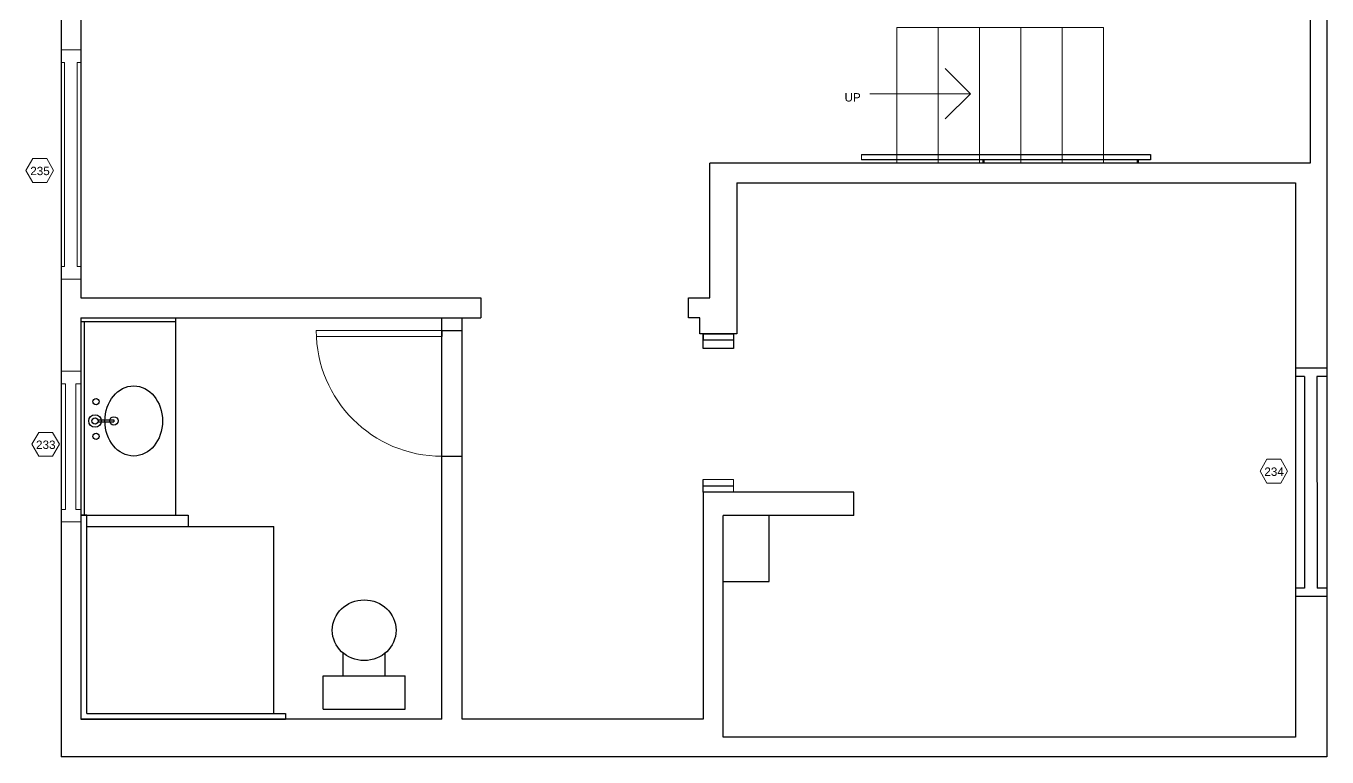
# Model space of a CAD drawing. Header units: inches. Extents: x 43 to 460, y 86 to 566.
# Drawn here: x 42.9 to 353.8, y 86.2 to 260.8 of the extents above; entities that cross this region are included whole.
import ezdxf

# ---------------------------------------------------------------- set-up
doc = ezdxf.new("R2010")
doc.units = ezdxf.units.IN
doc.header["$MEASUREMENT"] = 0
doc.layers.get('0').update_dxf_attribs({"color": 1, "lineweight": 9})
doc.layers.add('A101-Floorplan-1st-floor', color=7, linetype='Continuous', lineweight=9)
doc.styles.get("Standard").update_dxf_attribs({"font": 'Arial.ttf', "height": 2})

# ---------------------------------------------------------------- blocks, each defined once
blk = doc.blocks.new('L1-bathroom-door')
at = {"layer": 'A101-Floorplan-1st-floor'}
for p, q in [((0, 0), (-30, 0)), ((0, -1.375), (-30, -1.375))]:
    blk.add_line(p, q, dxfattribs=at)
at = {"layer": 'A101-Floorplan-1st-floor', "lineweight": 30}
blk.add_line((0, 0), (0, -1.375), dxfattribs=at)
at = {"layer": 'A101-Floorplan-1st-floor'}
blk.add_arc((0, 0), 30, 180, 270, dxfattribs=at)
blk = doc.blocks.new('L1-bathroom-window')
at = {"layer": 'A101-Floorplan-1st-floor'}
for p, q in [((0, 36), (-4.76, 36)), ((-3.69, 33), (-4.76, 33)), ((-3.69, 3), (-3.69, 33)), ((0, 33), (-1.19, 33)), ((-1.19, 3), (-1.19, 33)), ((-4.76, 3), (-3.69, 3)), ((-4.76, 0), (0, 0)), ((-1.19, 3), (0, 3))]:
    blk.add_line(p, q, dxfattribs=at)
at = {"layer": 'A101-Floorplan-1st-floor', "lineweight": 30}
for p, q in [((-4.76, 36), (-4.76, 33)), ((0, 36), (-0.01, 33)), ((-4.76, 3), (-4.76, 0)), ((-0.01, 3), (0, 0))]:
    blk.add_line(p, q, dxfattribs=at)
blk = doc.blocks.new('L1-family-room-window')
at = {"layer": 'A101-Floorplan-1st-floor'}
for p, q in [((0.01, 54.75), (-4.75, 54.75)), ((-3.93, 51.75), (-4.75, 51.75)), ((-3.93, 3), (-3.93, 51.75)), ((0.01, 51.75), (-0.93, 51.75)), ((-0.93, 3), (-0.93, 51.75)), ((-4.75, 3), (-3.93, 3)), ((-4.75, 0), (0.01, 0)), ((-0.93, 3), (0.01, 3))]:
    blk.add_line(p, q, dxfattribs=at)
at = {"layer": 'A101-Floorplan-1st-floor', "lineweight": 30}
for p, q in [((-4.75, 54.75), (-4.75, 51.75)), ((0.01, 54.75), (0.01, 51.75)), ((-4.75, 3), (-4.75, 0)), ((0, 3), (0.01, 0))]:
    blk.add_line(p, q, dxfattribs=at)
blk = doc.blocks.new('L1-toilet')
at = {"lineweight": 30}
for p, q in [((-14.81, 8), (-14.81, 13.4)), ((-4.81, 8), (-4.81, 13.4)), ((-19.63, 0), (-19.63, 8)), ((-19.63, 8), (0, 8)), ((0, 0), (0, 8)), ((-19.63, 0), (0, 0))]:
    blk.add_line(p, q, dxfattribs=at)
blk.add_ellipse((-9.81, 18.88), major_axis=(7.62, 0), ratio=0.95082, dxfattribs=at)
blk = doc.blocks.new('L1-bathroom-sink-faucets-bowl')
at = {"lineweight": 30}
for p, q in [((2.21, 0.25), (5.98, 0.25)), ((5.98, 0.25), (5.98, -0.25)), ((2.21, -0.25), (5.98, -0.25))]:
    blk.add_line(p, q, dxfattribs=at)
for centre, radius in [((1.75, 4.59), 0.75), ((1.5, 0), 1.5), ((1.5, 0), 0.75), ((6, 0), 1), ((1.75, -3.69), 0.75)]:
    blk.add_circle(centre, radius, dxfattribs=at)
blk.add_ellipse((10.75, 0), major_axis=(0, -8.38), ratio=0.820896, dxfattribs=at)
blk = doc.blocks.new('L1-granite-splash-and-counter')
at = {"layer": 'A101-Floorplan-1st-floor', "lineweight": 30}
for p, q in [((0, 0), (22.63, 0)), ((0, 0), (0, -0.88)), ((22.63, 0), (22.63, -47.13)), ((0, -0.88), (22.63, -0.88)), ((0, -0.88), (0, -47.13)), ((0.88, -47.13), (0.88, -0.88)), ((0, -47.13), (0.88, -47.13)), ((0.88, -47.13), (22.63, -47.13))]:
    blk.add_line(p, q, dxfattribs=at)
blk = doc.blocks.new('L1-shower-tiles-and-glass-walls')
at = {"layer": 'A101-Floorplan-1st-floor', "lineweight": 30}
for p, q in [((1.37, 48.75), (0, 48.75)), ((0, 48.75), (0, 48.75)), ((0, 48.75), (0, 0)), ((1.37, 1.37), (1.37, 48.75)), ((1.37, 48.75), (25.62, 48.75)), ((25.62, 48.75), (25.62, 46)), ((1.37, 46), (46.12, 46)), ((46.12, 1.37), (46.12, 46)), ((0, 0), (48.88, 0)), ((1.37, 1.37), (48.88, 1.37)), ((48.88, 1.37), (48.88, 0))]:
    blk.add_line(p, q, dxfattribs=at)
blk = doc.blocks.new('L1-south-stairway-5-steps')
at = {"layer": 'A101-Floorplan-1st-floor', "lineweight": 5}
for p, q in [((-49.375, 0), (0, 0)), ((-49.375, 0), (-49.375, -32.40625)), ((-39.5, 0), (-39.5, -32.40625)), ((-29.625, 0), (-29.625, -32.40625)), ((-19.75, 0), (-19.75, -32.40625)), ((-9.875, 0), (-9.875, -32.40625)), ((0, 0), (0, -32.40625))]:
    blk.add_line(p, q, dxfattribs=at)
blk = doc.blocks.new('L1-south-stairway-handrail')
at = {"layer": 'A101-Floorplan-1st-floor', "lineweight": -3}
for p, q in [((-57.8, 1.25), (11.23, 1.25)), ((11.23, 0), (-57.8, 0)), ((-28.71, -0.75), (-28.71, 0)), ((-28.46, -0.75), (-28.46, 0)), ((8.09, 0), (8.09, -0.75)), ((8.34, 0), (8.34, -0.75)), ((11.23, 1.25), (11.23, 0))]:
    blk.add_line(p, q, dxfattribs=at)
at = {"layer": 'A101-Floorplan-1st-floor', "lineweight": 5}
blk.add_line((-57.8, 1.25), (-57.8, 0), dxfattribs=at)
blk = doc.blocks.new('L1-arrow')
at = {"lineweight": 5}
for p, q in [((188.32, -365.98), (182.32, -359.98)), ((182.32, -365.98), (164.32, -365.98)), ((182.32, -365.98), (188.32, -365.98)), ((188.32, -365.98), (182.32, -371.98))]:
    blk.add_line(p, q, dxfattribs=at)
blk = doc.blocks.new('L1-south-east-bedroom-window')
at = {"layer": 'A101-Floorplan-1st-floor', "lineweight": -3}
for p, q in [((7.5, 54.5), (0, 54.5)), ((0, 54.5), (0, 52.5)), ((7.5, 54.5), (7.5, 52.5)), ((2.15, 52.5), (0, 52.5)), ((2.15, 52.5), (2.13, 2)), ((5.1, 52.5), (5.12, 2)), ((7.5, 52.5), (5.1, 52.5)), ((2.13, 2), (0, 2)), ((0, 2), (0, 0)), ((7.5, 0), (0, 0)), ((7.5, 2), (5.12, 2)), ((7.5, 2), (7.5, 0))]:
    blk.add_line(p, q, dxfattribs=at)
blk = doc.blocks.new('window-233')
blk.add_lwpolyline([(-1.66, 2.84), (-3.31, -0.01), (-1.66, -2.87), (1.63, -2.87), (3.28, -0.01), (1.63, 2.84)], close=True)
blk.add_text('233', height=2).set_placement((-2.29, -1.12))
blk = doc.blocks.new('window-235')
blk.add_lwpolyline([(-2, 2.97), (-3.65, 0.11), (-2, -2.74), (1.3, -2.74), (2.94, 0.11), (1.3, 2.97)], close=True)
blk.add_text('235', height=2).set_placement((-2.63, -1))
blk = doc.blocks.new('window-234')
blk.add_lwpolyline([(-1.79, 3.01), (-3.44, 0.15), (-1.79, -2.7), (1.51, -2.7), (3.16, 0.15), (1.51, 3.01)], close=True)
blk.add_text('234', height=2).set_placement((-2.41, -0.96))

msp = doc.modelspace()

# ---------------------------------------------------------------- linework, layer by layer
at = {"layer": 'A101-Floorplan-1st-floor', "lineweight": -3}
for p, q in [((51.29, 527.99), (51.29, 86.18)), ((56.04, 523.24), (56.04, 195.83)), ((353.82, 332.96), (353.82, 86.18)), ((349.82, 298.86), (349.82, 228.07)), ((206.32, 195.83), (206.32, 228.07)), ((349.82, 228.07), (206.32, 228.07)), ((212.82, 223.32), (212.82, 187.23)), ((212.82, 223.32), (346.32, 223.32)), ((346.32, 223.32), (346.32, 90.93)), ((56.04, 195.83), (151.6, 195.83)), ((151.6, 195.83), (151.6, 191.08)), ((201.26, 191.08), (201.26, 195.83)), ((201.26, 195.83), (206.32, 195.83)), ((56.04, 191.08), (56.04, 95.2)), ((56.04, 191.08), (151.6, 191.08)), ((142.29, 95.2), (142.29, 191.08)), ((147.16, 95.2), (147.16, 191.08)), ((147.16, 188.02), (147.16, 191.08)), ((203.94, 191.08), (201.26, 191.08)), ((203.94, 187.23), (203.94, 191.08)), ((142.29, 188.02), (147.16, 188.02)), ((212.82, 187.23), (203.94, 187.23)), ((204.76, 187.23), (204.76, 185.73)), ((204.76, 187.23), (212.01, 187.23)), ((204.76, 183.73), (204.76, 187.23)), ((212.01, 187.23), (212.01, 183.73)), ((212.01, 185.73), (204.76, 185.73)), ((212.01, 183.73), (204.76, 183.73)), ((142.29, 158.02), (147.16, 158.02)), ((204.76, 149.45), (204.76, 152.45)), ((204.76, 150.95), (212.01, 150.95)), ((240.76, 149.45), (204.76, 149.45)), ((204.76, 149.45), (204.76, 95.2)), ((212.01, 149.45), (204.76, 149.45)), ((240.76, 143.86), (240.76, 149.45)), ((240.76, 143.86), (209.51, 143.86)), ((209.51, 90.93), (209.51, 143.86)), ((220.51, 128.08), (220.51, 143.86)), ((209.51, 128.08), (220.51, 128.08)), ((142.29, 95.2), (56.04, 95.2)), ((204.76, 95.2), (147.16, 95.2)), ((346.32, 90.93), (209.51, 90.93)), ((353.82, 86.18), (51.29, 86.18))]:
    msp.add_line(p, q, dxfattribs=at)
at = {"layer": 'A101-Floorplan-1st-floor', "lineweight": 5}
for p, q in [((204.76, 152.45), (212.01, 152.45)), ((212.01, 152.45), (212.01, 149.45))]:
    msp.add_line(p, q, dxfattribs=at)

# ---------------------------------------------------------------- block references
at = {"lineweight": 5}
for name, p in [('L1-south-stairway-5-steps', (300.38, 260.48)), ('L1-south-stairway-handrail', (300.38, 228.82))]:
    msp.add_blockref(name, p, dxfattribs=at)
at = {"lineweight": -3}
for name, p in [('L1-bathroom-door', (142.29, 188.02)), ('L1-shower-tiles-and-glass-walls', (56.04, 95.2))]:
    msp.add_blockref(name, p, dxfattribs=at)
at = {"layer": 'A101-Floorplan-1st-floor', "lineweight": -3}
for name, p in [('L1-family-room-window', (56.04, 200.36)), ('L1-granite-splash-and-counter', (56.04, 191.08)), ('L1-bathroom-window', (56.04, 142.33)), ('L1-bathroom-sink-faucets-bowl', (57.91, 166.45)), ('L1-toilet', (133.54, 97.57))]:
    msp.add_blockref(name, p, dxfattribs=at)
at = {"layer": 'A101-Floorplan-1st-floor', "lineweight": 5}
for name, p in [('L1-arrow', (80.27, 610.61)), ('window-235', (46.56, 226.17)), ('L1-south-east-bedroom-window', (346.32, 124.54)), ('window-233', (47.6, 160.88)), ('window-234', (341.26, 154.29))]:
    msp.add_blockref(name, p, dxfattribs=at)

# ---------------------------------------------------------------- texts
msp.add_text('UP', height=2, dxfattribs=at).set_placement((238.52, 242.76))

doc.saveas('drawing.dxf')
